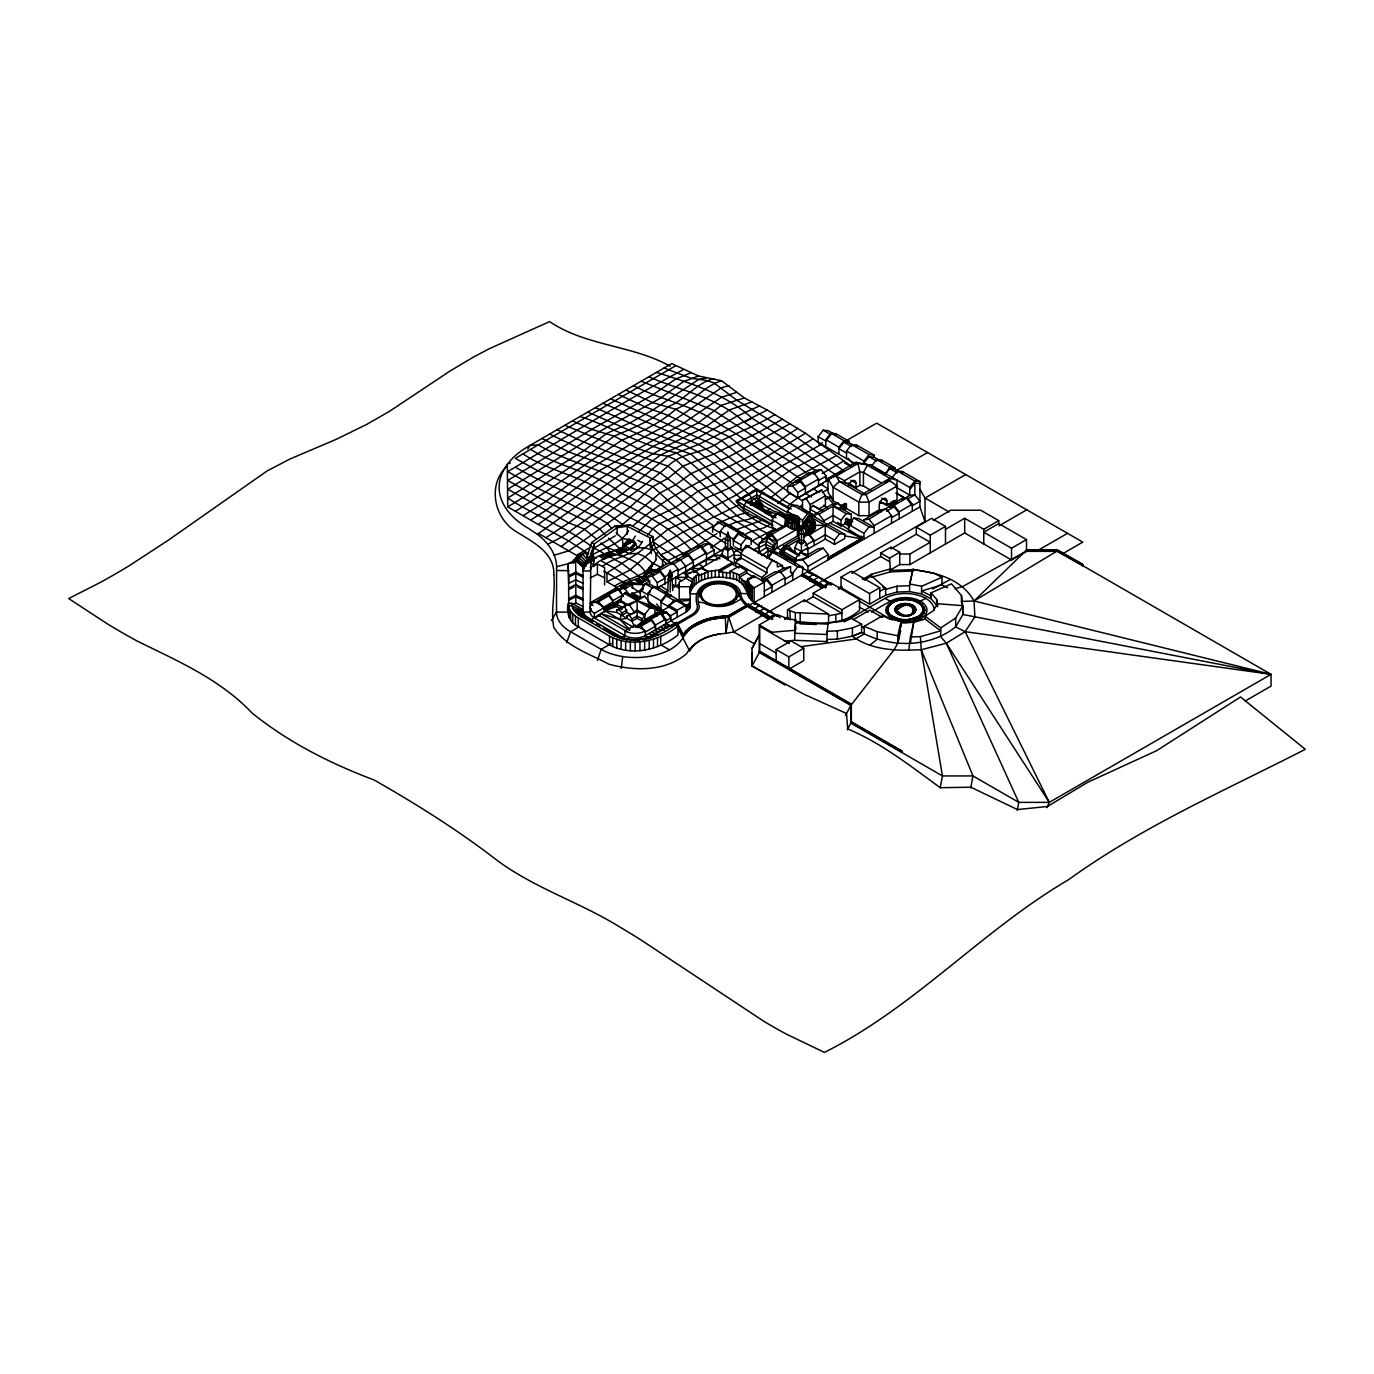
<?xml version="1.0" encoding="UTF-8"?>
<svg xmlns="http://www.w3.org/2000/svg" width="1374" height="1374" viewBox="0 0 1374 1374"><rect width="100%" height="100%" fill="white"/><g stroke="black" fill="none" stroke-linecap="round" stroke-linejoin="round"><path stroke-width="1.5" d="M727.859 536.169L727.859 532.219L730.333 539.57L730.333 548.381L727.859 549.806L725.403 548.381L725.403 539.57L727.859 532.219L727.859 549.806M801.437 529.711L801.437 525.761L803.893 533.112L803.893 541.923L801.437 543.348L798.964 541.923L798.964 533.112L801.437 525.761L801.437 543.348M553.825 574.813C554.838 551.249 529.986 540.772 513.601 529.952C493.214 515.542 487.856 483.201 507.538 465.752M551.352 620.601L556.487 612.1L556.607 566.638A95.321 55.029 0 0 0 537.457 534.383L528.715 528.578A100.972 58.292 0 0 1 529.866 445.485L671.731 363.578L698.559 376.012L721.453 380.684L744.365 397.945L767.259 410.07L805.422 433.239L851.227 466.147M844.718 534.28L839.617 533.696L808.719 515.868L803.635 522.326L802.519 525.761L806.246 529.488L806.246 535.259L804.906 523.065L808.719 515.868L813.82 516.452L844.718 534.28L844.718 538.539L834.533 544.43L825.259 539.072L806.847 549.703M708.022 619.21A51.439 29.696 0 0 0 685.231 631.834L683.084 634.479L677.88 624.157L692.393 615.775A23.392 13.5 0 0 0 699.246 606.243C693.372 587.935 709.139 580.24 724.218 582.748C739.659 582.095 736.808 599.356 746.597 605.47M678.069 570.708L693.338 561.897L688.254 555.422L683.153 556.023L670.443 563.357C662.079 556.487 652.392 548.415 652.753 536.547L629.859 524.799L627.317 526.259L617.132 527.736L594.238 543.984L589.343 558.651L584.654 562.687L583.023 567.462L577.235 561.846L580.687 555.955L585.084 552.657L589.343 558.651L589.343 561.966M690.246 588.484L692.444 582.129L685.798 578.282L679.203 582.095L679.203 602.087M690.504 586.32L690.246 593.774L701.049 594.135C703.471 614.195 750.908 602.791 731.758 586.715C722.312 581.734 704.278 581.82 701.049 594.135M591.301 608.922A14.393 8.313 0 0 0 594.427 617.991L624.964 635.612A14.393 8.313 0 0 0 645.316 635.612L686.038 612.117L689.147 609.421L690.246 606.243M784.279 641.194L794.55 640.301L795.718 619.949L787.542 618.695L777.203 614.539L759.238 624.912L759.238 652.53L752.042 666.012L785.018 685.042M795.718 619.949L794.55 633.259L826.908 634.479L828.093 622.937L844.409 621.048L851.451 618.334L861.618 624.208L861.618 632.435L852.412 636.179L837.367 639.133L827.148 639.46L826.908 641.538L794.55 640.301M621.306 668.365L622.697 656.549A49.859 28.785 0 0 0 682.895 637.845C692.153 622.388 711.938 617.974 728.701 617.269L919.927 506.869L919.927 481.604L902.512 471.54L897.411 470.956L892.327 477.431M699.246 593.894C703.574 609.833 735.382 609.764 738.765 593.328L747.817 593.774L747.817 579.072L753.536 575.792L764.322 582.009L764.322 596.711M785.396 523.219L785.396 525.366L790.479 528.303L794.206 529.591L797.435 528.99L777.083 540.738L777.083 547.797L773.356 551.524L773.356 545.65L777.083 541.923L771.982 535.448L766.898 536.049L759.324 543.469L758.345 553.67M910.412 642.877L913.762 622.302L925.097 619.073L940.726 630.838L920.408 636.626L910.412 637.004L908.764 650.091C889.562 650.658 867.973 647.961 852.412 636.179L852.412 627.952L861.618 624.208M670.787 626.201L676.077 623.143L682.895 636.66C692.153 621.22 711.938 616.789 728.701 616.102L725.987 633.345C710.856 634.187 694.454 639.889 686.553 653.732C665.463 671.783 634.17 671.182 608.682 664.123C589.755 653.835 565.47 646.467 553.774 627.317C550.51 610.193 555.525 592.452 553.825 575.053M721.384 583.761L721.625 582.439M767.224 557.741L768.495 550.527C763.274 545.925 766.228 538.007 771.982 535.448M940.194 787.852L942.444 775.932L921.233 649.765L920.408 636.626M970.731 787.852L972.964 775.932L921.233 649.765L908.764 650.091M1017.275 810.317L1018.769 802.364L946.308 643.238L940.726 636.712L940.726 627.901L925.097 616.136L933.427 610.657L937.497 603.736L962.951 605.676L962.951 614.487L955.669 626.888C929.494 647.893 890.558 647.961 861.653 632.452L852.412 636.179M590.923 555.01L590.219 561.073L593.808 561.073L593.087 555.01M761.849 555.628L768.495 550.527L774.781 551.953L772.858 547.797L773.356 545.65L766.348 541.03L759.324 543.469M799.548 529.076L798.569 516.933L792.351 514.855L786.117 516.933L785.155 525.023L766.898 534.864L768.495 538.024L774.781 543.64L774.781 549.514M799.788 555.182L786.065 546.869L783.524 547.161L782.064 550.665L780.312 551.129L781.016 555.749L780.312 551.129L782.167 549.257M794.206 514.992L785.155 518.994C786.838 524.696 797.847 524.696 799.548 518.994L790.479 514.992M787.422 548.587L786.065 548.432L783.524 551.661L783.524 553.722L796.336 561.124L795.065 562.584L782.596 553.018L782.064 550.665L777.083 547.797L797.435 536.049L799.548 533.112M885.577 610.125C890.232 594.461 920.528 594.461 925.166 610.125C920.528 625.771 890.232 625.771 885.577 610.125L887.381 609.747C891.073 595.646 915.702 595.698 922.761 607.068L924.496 607.153M922.521 615.827C916.973 615.123 908.609 623.229 900.726 619.777C894.526 619.142 885.114 614.281 887.999 606.758M895.178 610.125C897.566 602.052 913.178 602.052 915.565 610.125C913.178 618.18 897.566 618.18 895.178 610.125L896.81 610.485C918.055 629.756 918.055 591.215 896.81 610.485M845.439 715.528L850.832 705.412L893.753 650.245L897.789 643.358L897.789 635.715L901.155 621.014L889.184 618.678L882.555 615.741L864.246 626.321L864.246 633.964L855.349 639.099L801.025 646.69M962.951 608.613L961.474 595.56L951.443 583.83L931.074 592.847L936.673 599.408L936.673 605.281L931.074 598.738L921.576 593.912L909.605 591.576L909.605 583.933L912.954 569.231L934.406 573.439L941.946 577.252L941.946 584.895L947.648 587.78M912.954 569.231L909.605 585.702L896.999 586.183L885.663 589.394L882.52 586.698M900.726 630.494L897.789 643.358L901.155 622.783L913.762 622.302L910.412 637.004M924.496 613.079L922.761 612.443L923.362 609.455L925.166 610.125M590.58 556.453L592.005 551.197L593.448 556.453L590.58 556.453L592.005 551.197L593.448 556.453M568.63 582.696L568.115 563.632L575.569 560.266L583.023 563.924L583.023 612.1L590.219 612.1L590.923 556.47M590.562 559.733L594.238 548.003L594.238 543.984L591.696 542.507L586.801 557.174L589.343 558.651M907.596 605.711L908.008 604.44M597.467 660.447L601.159 649.352L611.361 643.461M805.576 535.207L808.96 534.812C817.702 531.429 817.444 519.097 808.719 515.868M900.262 621.151C899.987 616.634 886.453 617.682 887.381 609.455M690.504 591.593C696.566 576.908 716.472 575.586 730.058 578.42C745.979 578.643 745.12 595.165 754.154 602.585L777.89 616.291M677.519 601.331L686.038 606.243L689.147 603.547L690.246 600.352L677.519 601.331L677.519 600.146L668.657 605.264L668.657 607.033L677.176 611.945L670.77 615.638L650.005 603.701M667.644 592.589L668.674 574.727L670.186 575.603L671.714 574.727L672.745 590.665M566.638 642.706L570.588 631.748L579.107 626.836M723.737 584.036L724.218 582.748M630.408 541.699L625.479 544.98L624.208 544.241M630.408 542.369L630.151 540.222L635.235 543.177L635.235 545.22M698.679 582.026L698.679 573.8L693.595 570.845L693.595 572.615L721.333 556.023L723.875 548.381L726.537 546.835M794.893 552.348L794.893 547.797L797.435 541.923L800.097 540.377M752.042 648.373L759.238 634.908L752.042 648.373L752.042 666.012L804.168 694.317L846.521 713.501L847.689 728.924C881.679 743.179 910.687 766.194 940.228 787.697L970.851 787.233L1017.43 809.561L1047.452 806.486L1087.864 782.218L1156.564 750.719L1240.533 696.962L1305.3 749.311C1225.196 790.359 1142.017 826.616 1068.663 879.635C982.273 930.284 914.277 1007.537 824.4 1052.398L786.237 1034.038A531.841 307.055 60 0 1 763.326 1020.968L641.194 940.108A886.574 511.867 60 0 0 618.3 926.093C578.712 901.842 533.541 887.707 496.169 859.643C457.576 829.913 416.305 804.03 374.037 779.951C330.447 763.532 288.265 742.321 251.906 712.883C220.166 679.288 178.002 661.169 137.4 641.177A683.221 394.458 60 0 1 106.863 623.538L68.7 598.549L99.237 582.988A705.24 407.168 -60 0 0 129.774 565.367L167.937 540.463L267.174 470.887L290.069 458.968L335.874 439.491L366.394 424.566L389.306 411.444L450.363 370.825L473.274 357.206L488.526 349.082L549.6 321.602C585.908 346.179 632.298 345.046 670.203 366.24M1046.902 807.672L1049.307 802.364L1271.053 674.342L1271.053 686.09L1245.205 701.015M670.186 570.296L668.159 574.727L670.186 575.895L672.229 574.727L670.186 570.296L670.186 592.142M648.683 577.372L644.011 574.676L649.095 568.218L650.383 568.218L656.583 559.029M634.376 626.51L632.04 621.237L616.771 612.426L616.771 610.073L619.313 609.781L621.855 613.01L619.88 619.451L629.893 629.739M847.243 729.783L850.832 723.05L850.832 704.244L759.238 651.362M725.919 584.465L726.606 583.211M751.647 505.34L756.731 502.403M755.872 611.945L756.748 609.077L756.748 609.97M761.849 612.752L760.956 614.882M761.213 613.646L761.969 612.1L761.557 612.924M764.322 614.333L763.566 616.394L765.095 615.518M766.039 616.514L767.053 615.037L766.177 617.905M780.226 617.647L754.154 602.585L759.547 605.333L753.519 609.558L748.298 606.69L768.65 619.331L769.096 617.458L774.816 614.161M809.939 579.622L810.574 578.007L810.162 578.832M812.91 579.828L812.292 582.387L813.82 581.494M815.177 581.82L814.782 583.813M814.902 582.576L815.795 581.013L815.349 582.009M820.433 584.946L819.986 585.788M830.961 584.019L807.964 571.515L813.374 574.263L807.328 578.488L802.124 575.62L822.476 588.261L822.923 586.389L828.642 583.074M527.788 449.04L529.866 445.485L538.264 444.832L675.664 365.776M584.654 567.685L583.744 569.231L583.744 564.233L577.939 559.802L572.116 562.43L577.922 555.628L585.084 552.657M940.726 627.901L955.669 618.06L962.951 605.676M720.251 633.895A42.439 24.492 0 0 0 691.277 648.356L689.645 651.07L682.895 637.845L682.964 635.303C692.719 620.687 711.852 616.428 728.375 615.707L748.555 604.045L749.053 607.136M735.674 566.071L735.674 562.533L740.861 557.775L740.861 553.67L746.048 545.392L782.527 565.624L782.527 568.87L776.413 572.391M764.322 591.129L771.965 586.715L766.864 580.257L761.78 580.841L761.78 577.612L766.967 572.855L766.967 568.733L772.154 560.455L777.341 562.756L777.341 566.861L782.527 565.624M658.558 569.815L663.453 564.405M921.233 649.765L946.308 643.238L965.132 631.679L974.887 616.823L974.046 600.97C962.195 579.588 936.896 572.254 914.157 569.97M822.871 510.784L812.704 505.495L810.162 509.307L816.259 512.828M909.657 606.209L910.481 605.024M895.487 620.018L896.38 618.455M780.312 552.588L781.016 550.132L782.596 549.909M803.876 535.413C809.887 532.975 809.664 524.439 803.635 522.326M920.958 614.951L922.761 612.443M635.32 536.066L631.988 541.511M653.766 574.435L650.383 572.477L650.383 568.939L649.095 568.218L652.753 563.203L660.396 566.998L655.467 571.155L650.383 568.218M910.498 599.081L910.035 599.717C902.289 598.806 892.499 599.837 887.999 607.068L886.264 607.153M537.457 534.383L614.59 478.53L645.127 458.332L668.022 445.296L706.202 426.438L729.096 410.087L751.99 401.861M728.031 585.066L728.924 583.881M630.408 542.438L633.964 540.738L624.431 546.32L623.161 545.598L628.244 539.123L629.515 539.123L634.599 542.06L637.502 547.745L645.127 547.917L652.753 550.218M616.119 532.803L622.233 538.402L629.515 539.862C620.928 554.203 600.696 550.613 589.343 562.172A21.589 12.469 0 0 0 583.023 570.983L590.219 570.983A14.393 8.313 0 0 1 591.301 567.806M631.422 548.089L629.515 549.274L630.786 549.995L635.87 543.537L634.599 542.799C626.012 557.14 605.779 553.55 594.427 565.109A14.393 8.313 0 0 0 593.19 565.916M621.855 609.489L616.771 606.552L616.771 604.199L624.397 593.328L629.498 593.912L637.124 598.325L644.767 596.264L649.85 602.739L649.85 605.676L647.309 605.384L649.85 602.739M590.219 602.791L623.264 583.881L645.282 575.414L650.383 568.939M640.284 597.398L640.284 590.356L645.368 583.881L650.452 584.482L655.037 587.11M647.91 601.812L647.91 593.293L653.011 586.818L658.094 587.419L686.038 605.058L686.038 612.117M650.452 591.524L647.91 594.753L640.284 590.356M644.767 619.777L644.767 614.487L649.85 608.029L654.951 608.613L654.951 613.903M712.608 532.219L712.608 528.509L717.709 522.034L722.793 522.618L727.378 525.263M637.983 625.462L642.225 621.254L642.225 618.901L644.767 615.672L637.124 611.258L626.956 615.964L626.956 618.3L619.88 619.451L600.782 613.577L591.043 619.949M661.031 609.386L661.031 600.867L666.115 594.392L671.199 594.976M671.199 596.453L666.115 595.869L661.031 602.327L668.657 606.741L673.758 600.266L678.842 600.867M720.251 536.633L720.251 531.446L725.335 524.971L730.436 525.555L751.183 539.003L751.183 544.585M733.355 546.062L733.355 539.003L738.456 532.545L743.54 533.129M743.54 534.606L738.456 534.022L733.355 540.48L740.998 544.894L740.998 550.476L734.884 546.938M855.246 463.656L818.148 442.239L818.148 436.657L823.232 430.182L828.333 430.783L835.959 435.18L835.959 433.72L830.875 433.119L825.791 439.594L825.791 446.636M740.998 544.894L746.082 538.419L751.183 539.003M777.083 530.175L771.982 527.221L771.982 520.179L777.083 513.721L782.167 514.305L787.25 517.242M787.25 516.658L787.25 511.368L792.351 504.893L797.435 505.495L812.704 514.305L812.704 516.315M838.896 454.21L838.896 447.168L843.98 440.693L849.08 441.277L849.08 442.754L855.178 446.275M849.08 442.754L843.98 442.17L838.896 448.628L846.539 453.042M846.539 458.624L846.539 450.981L851.622 444.523L856.706 445.107L874.122 455.155L874.122 457.216L880.236 460.737M766.898 558.376L771.982 551.901L777.083 552.503L802.88 567.393L802.124 576.496M768.169 557.93L771.982 553.087L768.495 550.527L775.365 553.035M804.803 528.956L802.519 527.221L802.519 520.179L807.603 513.721L812.704 514.305M867.011 464.859L863.954 463.09L863.954 461.046L869.038 454.571L874.122 455.155M863.954 463.09L869.038 456.632L874.122 457.216M795.065 564.061L795.065 558.909L800.166 552.451L807.964 554.615L818.148 548.741L823.232 548.157L828.333 554.615L828.333 559.75M871.58 466.026L876.664 459.569L881.764 460.153L894.869 467.727L894.869 469.204L899.455 471.849M792.712 580.326L792.712 573.267L797.796 566.809L802.88 567.393M846.779 524.129L845.508 523.391L841.043 525.967L841.043 520.093L846.144 513.636L851.227 514.219L851.227 520.093L846.779 522.67L848.05 523.391L848.05 521.193L846.779 521.931L846.779 524.129L848.05 523.391M884.701 474.786L889.785 467.143L894.869 467.727M884.701 475.078L889.785 468.603L894.869 469.204M834.533 544.43L834.533 540.154L839.617 533.696M863.439 537.423L827.818 557.999L863.439 537.423L863.439 538.9L848.685 530.381L848.685 524.507L853.769 518.032L858.853 518.616L874.122 527.444L869.038 526.843L853.769 518.032M844.941 535.894L863.954 539.192L863.954 533.318L869.038 526.843M912.302 511.283L912.302 504.224L907.201 497.766L902.117 498.35L902.117 499.827L909.743 495.413L909.743 487.478L914.844 481.02L919.927 481.604M909.743 489.539L914.844 483.081L919.927 483.665M602.379 566.569C614.813 555.92 634.084 556.745 642.585 541.373M593.224 554.461C605.419 547.092 620.911 543.932 628.588 530.656M647.669 535.07L652.753 528.87L660.396 523.271L683.29 512.914L706.202 498.109L729.096 488.199L813.064 438.838M692.444 587.402L692.444 579.175L698.679 573.8M750.376 505.34L758.001 500.926L763.085 507.401L761.814 508.122L751.647 502.249M632.401 526.362C680.577 482.927 744.468 464.309 797.796 428.241M638.773 531.686L652.753 518.204L675.664 507.315L698.559 490.913L721.453 481.415L751.99 465.339L805.422 433.239M786.065 546.869L782.064 548.604L782.596 553.018L781.016 554.272L782.167 555.148L783.524 553.722M729.989 585.822L731.088 584.706M804.906 523.065L810.763 517.174L806.383 524.164L808.547 530.896L806.744 531.635L806.744 533.112M619.176 527.152L660.396 492.751L675.664 484.85L690.933 473.669L729.096 456.615L790.153 423.707M812.481 518.616L806.383 524.164L813.872 520.179L807.998 526.431L806.246 530.948M911.426 606.982L912.714 605.213M770.316 497.938L797.796 476.297L835.959 455.876M802.382 500.72L790.153 493.111L777.942 503.554M651.242 551.524L629.859 570.107L606.964 581.786L606.964 572.975L637.502 553.396L651.242 542.816M832.902 476.898L797.796 498.075L787.113 506.697M509.428 463.622L510.286 462.901M731.758 586.715L733.029 585.685M869.811 645.213L877.162 639.322L877.162 631.679L864.246 626.321M804.803 527.479L806.383 526.225L803.635 524.387M799.324 507.264L802.382 504.876M724.51 538.161L710.77 547.9M773.665 517.466L771.982 516.95L779.797 511.918M716.885 533.576L690.933 549.617L668.022 560.506L660.396 554.856C690.744 542.816 715.871 519.011 748.177 512.485M759.633 492.321L790.153 470.355L828.333 450.552M843.876 508.5L845.147 509.239L845.147 507.023L843.876 506.302L843.876 508.5L845.147 507.762L833.056 500.789L827.972 491.978L827.972 478.461L836.199 476.057L839.342 481.501L845.628 482.789L863.954 493.352L889.837 478.324L897.033 480.127L897.033 499.535L886.848 505.409L880.064 501.493M538.264 533.318L561.159 546.509C597.003 519.733 633.895 494.846 668.022 466.147C682.449 451.376 705.515 453.678 721.453 440.625C739.212 431.745 757.898 424.944 774.902 414.536M591.696 542.507L614.59 526.259L629.859 524.799M657.339 588.02L668.022 581.786M709.327 603.959L710.221 603.341M770.316 523.923C762.828 530.295 752.368 529.574 744.365 534.898L730.625 526.07M672.607 579.089L726.039 547.625M814.868 521.845L807.998 526.431L815.486 523.563L808.547 528.853L808.547 530.896M782.064 550.218L785.533 547.917L787.062 548.312M739.779 548.69L733.682 552.537M761.007 554.461L759.324 552.108L766.348 547.505L773.356 549.943M932.688 588.999L950.258 579.433M507.298 464.412L507.727 506.869L538.264 524.456L599.322 479.44L622.233 464.446L652.753 446.653L698.559 422.677L721.453 405.278L744.365 397.945M733.304 587.746L734.729 586.818M756.731 489.488L751.63 491.978M772.961 525.521L746.906 513L736.361 501.905L736.361 500.789L756.731 489.041L756.731 497.663L747.731 502.626M739.779 504.413L683.29 531.927L654.282 549.325M772.806 619.227L748.555 605.23L728.375 616.874L708.486 619.777L692.067 627.145L692.067 625.977M530.622 520.076L545.89 510.458L599.322 470.732L683.29 423.347L721.453 397.309L736.722 392.346M683.29 553.791L652.753 528.87L629.859 517.534L584.053 490.947L538.264 471.007L515.353 458.384L538.264 444.832C567.256 462.454 601.743 467.813 629.859 487.135C665.05 500.273 688.975 532.477 721.453 550.768M758.001 500.926L756.731 501.665L761.814 508.122L766.95 510.716L770.127 508.827M912.783 608.012L914.208 607.171M822.219 492.596L828.333 488.972L820.69 484.18M915.273 600.215L910.035 599.425M612.048 528.629L606.964 523.116L599.322 518.53L538.264 488.474L507.727 471.608C565.865 437.001 623.71 401.62 683.29 369.675M545.89 537.715L568.802 522.824L660.396 455.052L698.559 437.413L736.722 416.356L759.633 405.862M820.69 444.781L782.527 465.546L736.722 494.709L690.933 518.788L668.022 529.265L652.753 541.528L678.722 559.493M522.996 515.679L545.89 501.441L591.696 467.641L629.704 444.764L668.022 424.446L721.453 387.743L729.096 385.613M753.519 550.029L759.633 546.457L744.365 534.898M743.145 497.955L746.546 494.915L749.088 494.623L751.63 497.852L751.63 500.359M515.353 511.283C551.764 488.972 585.942 463.261 621.89 440.281C640.782 431.797 660.173 423.518 675.664 409.263C692.599 402.273 704.209 386.146 721.453 380.684M843.602 461.063L822.219 473.549M825.276 499.81L831.373 496.272M507.727 506.869C544.224 484.902 579.948 461.424 614.161 436.142C632.985 428.087 652.307 420.41 668.022 406.756C685.076 400.092 696.086 382.814 713.827 378.674M594.238 548.003L615.38 535.808M629.515 540.6L630.408 540.085L630.271 542.73M818.99 444.678L822.391 442.72M653.904 544.705L651.345 546.165L651.345 553.619M738.559 500.531L756.731 490.209L788.745 508.706M847.071 440.23L876.664 423.14L1082.764 542.129L1062.772 553.67M772.738 521.777L736.361 500.789L741.462 499.02L746.546 500.789L756.731 494.915L788.006 512.966M658.472 552.348L655.93 553.808L655.93 559.699M787.611 492.184L787.611 486.602L808.359 473.154L813.46 472.57L818.543 479.028L818.543 486.087M809.887 473.738L816.001 470.217L821.085 469.633L826.169 476.091L826.169 481.673M795.254 480.728L800.338 480.127L813.46 472.57M665.085 558.806L662.543 560.283L662.543 566.655M649.095 568.218L652.495 566.26M787.611 486.602L792.712 486.018L800.338 481.604L805.422 488.062L797.796 492.476L797.796 498.058L789.311 493.163M813.46 474.03L821.085 469.633M604.612 612.1L604.612 607.411L594.427 601.537L594.427 602.705L614.779 589.772L619.039 588.707L623.298 596.453M650.383 569.678L656.102 572.254M604.612 595.646L608.854 594.581L619.039 588.707M762.038 506.044L760.767 506.783L753.296 502.764L755.837 504.241L755.837 501.888M616.479 590.562L630.048 582.868L640.816 583.263L643.358 584.723L649.696 581.065L649.696 584.671M598.686 601.64L608.854 595.766L613.113 601.743L602.928 607.617L598.686 601.64L595.852 602.344M654.831 569.832L651.018 572.099L651.018 569.317M628.382 593.516L624.122 587.54L619.039 590.476L621.168 593.465M645.282 575.414L655.467 569.54M640.816 583.263L647.154 579.605L647.154 576.805L654.78 572.408L654.78 570.931L667.884 563.357L672.985 562.773L678.069 569.231L678.069 575.998M683.153 556.023L683.153 554.546L696.274 546.972L701.358 546.388L706.459 552.846L706.459 559.905M624.105 589.24L632.59 584.345L643.358 584.723L643.358 588.33M697.803 547.573L703.9 544.035L709.001 543.451L714.085 549.909L714.085 555.491L685.712 571.876M654.78 570.931L659.864 570.347L672.985 562.773M683.153 554.546L688.254 553.962L701.358 546.388M805.422 493.644L805.422 486.602L818.543 479.028M647.154 576.805L652.238 576.221L659.864 571.807L664.964 578.282L657.322 582.679L657.322 586.681M672.985 564.25L688.254 555.422M709.001 543.451L701.358 547.865L706.459 554.323L714.085 549.909M818.543 480.505L826.169 476.091M613.113 605.264L613.113 600.558L623.298 594.684M765.249 513.361L768.65 511.403L778.749 514.529M600.301 615.449L594.427 617.991L594.427 613.285L604.612 607.411M909.743 487.478L871.219 465.236L855.95 462.299L827.972 478.461L833.056 487.272L858.853 502.163L869.038 502.163L897.033 486.018L889.837 480.763L884.736 482.034M766.932 513.979L770.333 512.021M633.448 627.283L604.096 610.348L604.096 608.871L621.563 598.789M621.065 599.665L604.096 608.871M797.796 498.058L823.129 483.442M605.848 609.335L616.325 603.289M621.065 601.142L600.782 613.577L629.532 630.168M664.964 584.276L664.964 576.805L678.069 569.231M693.338 567.479L693.338 560.42L706.459 552.846M613.749 606.827L617.407 604.715M730.333 539.57L727.859 540.995L725.403 539.57M670.186 575.311L668.674 576.187L670.186 577.08L671.714 576.187M808.633 513.12L802.519 509.599L802.519 500.205L821.6 490.054L825.413 495.791L825.413 505.185L818.629 509.119M802.519 500.205L821.6 490.054M616.771 610.073L625.256 605.968M621.855 615.363L626.956 612.426L624.414 605.676L637.124 600.678L647.309 604.199L657.493 610.09L657.493 612.426L642.225 621.254L637.124 618.3L632.04 621.237L632.04 618.901L629.498 615.655M619.313 609.781L624.414 606.844M672.745 579.124L670.186 580.601L667.644 579.124M871.219 465.236L857.891 463.519L836.199 476.057L844.426 480.694L859.849 471.797L863.439 472.501L881.764 483.081M624.414 605.676L629.498 605.092L644.767 596.264M784.709 517.242L789.792 514.305L791.063 516.504M723.875 548.381L727.859 550.682L731.861 548.381L734.403 554.254L734.403 563.065L719.031 571.859L730.058 573.13M685.798 578.282L685.798 575.345L693.595 570.845M621.855 613.01L626.956 610.073M814.73 516.658L810.162 514.013L810.162 504.602L825.413 495.791M672.607 587.969L678.722 584.431M751.99 540.927L774.902 528.904C733.218 516.16 711.904 473.257 675.664 452.613C641.864 446.138 612.564 427.091 580.137 416.459M626.956 615.964L634.582 612.718L629.498 605.092M634.582 611.55L637.124 610.073L644.767 614.487M734.403 554.254L727.859 558.033L721.333 554.254M740.998 550.476L749.483 545.564M766.898 534.864L771.982 534.28L787.25 525.469L787.25 521.948L792.351 515.473L795.941 515.405M849.166 483.648L855.95 487.564L859.849 485.314L863.439 486.018L870.773 490.243M632.04 618.901L637.124 615.964L642.225 618.901M813.82 516.452L813.82 514.838L833.056 503.726L838.14 503.142L843.241 509.599L851.227 514.219M701.375 567.531L708.022 571.361L719.031 570.107L732.376 562.395L732.376 564.164L738.972 567.977M733.682 557.981L736.722 559.75L741.307 557.105M813.82 514.838L818.904 514.237L838.14 503.142M896.106 470.681L927.553 452.51M799.136 529.196L802.519 527.221L799.136 525.263M840.562 506.01L845.147 503.365L846.418 504.086L846.418 508.5L858.853 515.679L869.038 515.679L879.223 509.806L879.223 505.409A5.393 3.109 -60 0 1 883.035 498.796A5.393 3.109 -60 0 1 886.848 500.995L886.848 505.409M619.88 638.549L624.964 635.612L624.964 630.906L635.149 625.033L645.316 630.906L645.316 635.612L648.717 637.57M730.058 578.42L730.058 571.361L738.972 566.208L746.769 570.708L746.769 573.061L754.566 577.561L754.566 576.376L745.635 581.528L745.635 587.402M840.304 507.624L846.418 504.086M668.657 607.033L662.268 610.726L662.268 613.079L666.51 612.014L670.77 617.991L665.686 620.928L661.426 614.951L666.51 612.014M635.149 626.802L662.577 610.966L662.577 612.426L650.005 605.178M641.074 626.115L645.316 632.092L655.501 626.218L651.242 620.241L641.074 626.115L636.815 627.179L657.167 614.247L661.426 613.182L665.686 619.159L665.686 623.865L669.808 626.252M635.647 627.094L663.59 610.966L648.751 602.396M646.999 620.121L651.242 619.056L661.426 613.182M637.399 627.557L646.124 622.508M823.988 522.326L823.988 520.712L833.056 515.473L841.043 520.093M803.893 533.112L801.437 534.538L798.964 533.112M845.147 509.239L846.418 508.5M783.524 549.222L783.524 546.285L798.328 537.732M783.524 546.285L788.607 545.684L799.72 539.278M803.412 537.148L808.96 533.936L814.061 540.394L814.061 545.547M668.657 605.264L677.176 610.176L686.038 605.058M730.058 571.361L739.384 574.967L746.769 570.708M806.383 535.585L806.383 533.524L808.96 534.812L825.259 525.418L825.259 539.072M825.808 525.538L833.056 521.347L841.043 525.967M655.501 629.739L655.501 625.033L665.686 619.159M746.769 573.061L739.384 577.32L745.635 582.713M797.435 541.923L801.437 544.224L805.422 541.923L807.964 547.797L807.964 556.968L797.796 560.489L795.065 558.909M845.508 523.391L845.508 518.994L846.779 518.256L852.876 521.777M651.62 632.28L653.079 632.452L652.066 631.868M663.762 625.256L664.793 625.702L663.195 625.445M649.902 634.153L649.146 633.551M658.678 629.086L657.923 628.485M661.598 627.386L660.276 627.128M651.499 634.84L650.606 634.324M659.383 629.258L660.276 629.773M794.893 551.472L793.691 552.211L788.607 545.684M805.044 545.615L814.061 540.394M654.419 633.156L653.526 632.641M655.879 632.607L656.652 633.191M658.816 630.906L659.829 631.508M667.592 625.994L668.348 626.441M667.781 626.166C654.574 636.402 635.475 644.87 619.382 635.922L586.904 617.012L583.984 614.092L582.301 609.197L571.756 603.289L568.183 603.289C566.054 612.649 569.437 622.594 578.299 626.888L609.541 644.921C631.645 656.789 659.022 649.902 677.966 634.994L677.966 626.166L675.424 624.706L667.781 626.166L667.781 627.935M663.195 629.996L664.655 630.185M665.892 628.433L676.437 622.353L682.964 635.303M672.882 625.582L691.122 615.054A21.589 12.469 0 0 0 697.442 606.243C690.83 585.547 711.406 578.402 727.293 582.25C732.634 583.606 738.8 586.389 740.449 592.142C741.29 607.84 762.278 610.485 771.741 618.798M807.964 547.797L801.437 551.575L794.893 547.797M573.37 604.199L571.756 603.289L572.597 608.253L578.317 614.934L611.997 634.599C632.864 645.9 658.438 638.275 676.077 624.311L676.077 623.143M568.183 606.054L570.674 611.413L575.466 616.205L609.541 636.11C631.645 647.978 659.022 641.074 677.966 626.166M863.954 521.553L863.954 519.801L881.369 509.737L886.453 509.153L891.554 515.611L891.554 523.254M863.954 519.801L869.038 519.217L902.117 498.35M779.985 571.206L774.902 571.807L761.78 579.381L766.864 578.78L779.985 571.206L785.069 577.681L785.069 584.723M888.995 505.924L894.096 505.34L907.201 497.766M763.824 582.009L766.864 580.257M779.985 572.683L790.582 566.569L790.582 572.048L792.712 574.744L785.069 579.141M886.453 511.214L894.096 506.8L899.18 513.275L891.554 517.672M754.154 604.199L754.154 587.9L764.322 582.009M797.796 560.489L802.88 559.905L823.232 548.157M874.122 533.318L874.122 525.675L891.554 515.611M771.965 592.297L771.965 585.255L785.069 577.681M899.18 518.857L899.18 511.798L912.302 504.224M965.733 474.545L925.011 498.058L925.011 521.57L817.839 583.452L817.393 585.324L818.921 584.431M831.699 584.637L813.064 573.851L807.964 571.515L813.7 574.813L807.964 572.237L807.964 566.363L828.333 554.615M727.894 616.273L749.053 604.354M827.818 559.458L863.439 538.9M807.964 572.237L808.736 572.683M771.604 618.729L772.154 617.974L749.053 605.522L768.77 618.008M759.238 604.938L754.154 602.585L777.753 616.205L777.392 614.934L777.117 615.844M822.597 586.938L802.88 574.452L825.98 586.904L825.431 587.643M813.064 573.851L807.964 571.515M761.711 606.363L762.158 606.844M815.538 575.294L815.984 575.775M810.712 578.815L809.681 580.876M764.648 608.27L758.912 611.585L758.465 613.457M812.738 580.498L818.148 577.389M767.087 609.283L767.087 609.867M820.913 578.798L821.137 578.523M763.497 614.813L733.785 631.971L725.987 633.345L725.352 617.441M764.013 614.522L817.341 583.727M912.13 569.626L889.528 570.468L899.695 564.594L899.695 552.262L890.867 547.161L890.867 548.913L916.303 534.228L916.303 527.169L931.572 518.359L945.501 526.397L945.501 544.035M772.308 612.598L772.394 612.546M826.135 581.511L826.221 581.46M933.324 520.299L950.756 510.218L980.692 510.218L998.743 520.643L998.743 523.58L1026.498 539.604L1026.498 551.352L1011.522 560.008L964.685 532.957L909.88 564.594L899.695 564.594M851.743 573.267L880.682 556.556L880.682 553.035L890.867 547.161M828.556 615.81L841.936 613.251L813.219 596.677L813.219 593.156L830.875 582.971L859.592 599.545L859.592 610.125C841.627 626.75 817.478 623.298 795.288 621.426L795.288 612.615L787.508 609.764L787.508 618.575M841.043 587.66L841.043 577.097L851.227 571.206L879.755 587.694L879.755 598.257L869.587 604.148L841.558 587.969L841.043 586.492L838.501 589.137L842.142 587.042M777.392 614.934L777.272 615.449M831.218 583.864L830.806 584.843L831.218 583.864L798.758 566.191M787.508 609.764L804.322 600.06L828.556 614.058L828.556 622.869M806.109 600.799L813.219 596.677M880.682 553.035L889.528 558.136L899.695 552.262M784.674 619.039L787.508 617.407L788.023 618.867M916.303 527.169L930.232 535.225L945.501 526.397M785.189 619.331L788.023 617.699M841.558 586.784L838.501 587.969M945.501 529.333L964.685 518.273L983.767 529.282L998.743 520.643M889.528 558.136L890.352 568.922L871.545 574.263L862.511 579.485L862.511 577.733M864.315 580.206L871.545 576.032L885.663 588.227L885.663 595.286L879.755 598.257M899.695 554.014L909.88 554.014L930.232 542.266L916.303 534.228M841.043 577.097L869.587 593.568L879.755 587.694M813.219 593.156L841.936 609.73L859.592 599.545M776.138 660.705L776.138 649.524L791.046 640.919L803.756 648.27L803.756 660.602L788.865 669.224L788.865 656.875L803.756 648.27M998.743 523.58L983.767 532.219L1011.522 548.243L1026.498 539.604M999.035 525.83L1026.79 509.806M844.323 621.872L885.028 598.377A28.785 16.625 0 0 1 916.389 594.753A28.785 16.625 0 0 1 934.165 610.125M853.271 619.622L869.759 610.125L882.555 617.51L882.555 615.741M871.442 612.083L890.112 601.297A21.589 12.469 0 0 1 925.818 606.106A21.589 12.469 0 0 1 902.563 622.474M858.733 600.816L890.112 618.935L892.911 616.651A17.639 10.185 0 0 0 922.401 612.083A17.639 10.185 0 0 0 900.812 599.631A17.639 10.185 0 0 0 892.911 616.651L892.911 616.943A17.639 10.185 0 0 0 922.401 612.392A17.639 10.185 0 0 0 900.812 599.923A17.639 10.185 0 0 0 892.911 616.943M925.732 598.36L918.107 602.396L914.38 600.455M1037.902 550.407L1067.512 533.318M1026.498 550.184L1057.035 550.184L1082.764 564.456L1082.764 565.624L1057.035 551.352L1026.498 551.352M901.722 751.252L901.722 752.42L901.722 751.252L850.832 721.865M771.982 516.95L777.083 514.013M664.982 592.349L668.022 590.614L660.396 585.874M888.239 615.827L889.802 614.642M630.031 548.965L628.313 549.909L623.229 546.972L625.067 545.959L630.151 548.827M606.964 581.786L614.59 586.148C627.059 577.801 644.715 577.63 652.753 563.203L645.127 556.745L637.502 553.396L629.859 553.877L624.895 551.558L619.811 548.621L608.493 538.23M782.527 419.19L759.633 431.831L713.827 454.073L683.29 465.941L668.022 478.358L652.753 486.654L629.859 507.332L584.053 540.291L568.802 550.837L554.203 555.182M547.728 544.276L561.159 537.406L622.233 493.867L668.022 456.305L698.559 444.472L767.259 410.07M648.837 376.802C681.04 390.972 718.001 397.138 744.365 422.247L751.99 418.16L782.527 437.533L835.959 475.078L843.602 470.578L790.153 432.707L736.722 400.143L713.827 382.814L706.202 380.392L690.933 378.228L664.106 367.992M734.609 588.879L736.172 588.055M698.679 575.551L708.022 571.945L701.375 568.115M879.755 591.215L885.663 588.227M640.198 582.765L635.114 579.811L640.198 582.748L648.665 579.296L643.564 576.359M622.697 656.549A48.056 27.755 0 0 1 601.159 649.352L570.588 631.748A48.124 27.789 0 0 1 556.487 612.1L568.733 612.1L568.63 575.654L575.826 572.134L583.023 575.654M568.63 577.114L575.826 573.593L583.023 577.114M590.219 567.479L597.415 563.958L604.612 567.479L604.612 584.912M568.63 583.349L575.826 579.828L583.023 583.349M568.63 588.124L575.826 584.585L583.023 588.124M590.219 577.87L597.415 574.332L604.612 577.87M568.63 589.583L574.023 586.938M568.63 598.824L575.826 595.303L583.023 598.824M568.63 600.301L575.826 596.763L583.023 600.301M568.63 606.518L575.826 602.997L583.023 606.518M631.765 594.066L643.221 589.463M736.722 529.522L763.446 519.716M909.605 583.933L921.576 586.286L941.946 577.252M900.726 619.485C907.699 623.057 915.428 614.006 920.649 618.935M735.657 590.099L737.323 589.394M810.969 533.49L806.383 533.524L813.992 530.45L807.998 531.274L807.998 533.318L806.246 533.782M782.132 515.834L785.344 514.529M913.641 609.197L915.221 608.596M755.803 516.469C747.301 521.072 737.374 520.265 729.096 525.194L713.827 516.83L690.933 496.426L660.396 472.965L584.036 442.153L557.226 429.684M886.264 613.079L887.999 612.151M690.933 372.801L675.664 379.052L652.753 394.905L591.679 429.375L507.727 480.436L538.264 497.508L591.696 523.958L599.322 528.612L605.694 535.413M814.954 528.784L807.998 531.274L815.538 527.066L808.547 528.853L815.709 525.315L825.259 525.418M785.396 517.929L792.351 515.473L797.435 516.057M705.085 602.121L706.373 601.675M782.527 568.87L790.582 566.569M575.466 557.741L580.687 555.955L585.908 561.227L585.908 566.225M630.786 549.995L637.502 547.745M616.771 606.552L604.612 610.64L616.771 612.426M736.412 591.37L738.147 590.82M941.946 584.895L921.576 590.975L931.074 595.801M577.922 555.628L582.696 554.22L587.471 559.871L587.471 563.203M761.849 539.948L768.495 538.024L777.083 541.923M698.559 376.012L683.29 381.714L660.396 398.254L599.184 431.676L576.427 447.151L507.727 489.247L568.802 522.824L584.053 528.99L596.282 538.848M912.954 571L890.352 571.859L871.545 577.2L871.545 574.263M885.663 595.286L896.999 592.057L909.605 591.576M955.222 588.639L962.745 586.492L1026.79 550.94L1057.327 550.94L1271.053 674.342L965.132 631.679L955.669 626.888L955.669 618.06M802.519 525.761L804.906 525.108M699.246 602.087L703.814 602.86A21.606 12.486 0 0 0 734.987 602.413L740.517 599.442M899.317 613.972L898.167 613.611M619.88 588.742L624.122 587.54M604.612 596.831L608.854 595.766M646.999 621.306L651.242 620.241M556.607 566.638L574.263 562.206M736.859 592.709L738.662 592.28M806.383 533.524L812.652 532.03M786.117 516.933L792.351 515.473L798.569 516.933M913.933 610.485L915.565 610.125M630.821 639.889L632.229 639.58M706.202 377.833L698.559 379.533L652.753 410.036L629.859 422.969L606.621 433.463L584.053 450.517L507.727 498.058C534.864 515.834 566.088 526.998 591.696 546.56L576.427 555.319L561.159 546.509M863.439 486.018L863.439 472.501L867.337 465.339L889.837 478.324L889.837 480.763L866.049 494.485L861.841 494.485L839.342 481.501L833.056 487.272L833.056 500.789M826.908 641.538L827.148 631.233L837.367 630.906L852.412 627.952M658.283 634.599L650.898 635.922L650.898 637.673M736.962 593.62L738.765 593.328M701.856 599.699L703.436 599.459M655.312 636.093L648.734 637.021L648.734 638.79M795.254 482.188L800.338 481.604M909.743 495.413L914.844 494.829L919.927 501.287L912.302 505.701L907.201 499.226L914.844 494.829L914.844 483.081M787.25 516.057L792.351 515.473L799.29 517.929L799.29 534.177M888.995 507.384L894.096 506.8M803.876 534.52L808.96 533.936M675.527 560.42L680.611 559.836L685.712 566.294L685.712 573.353M654.78 572.408L659.864 571.807M736.722 559.75L740.792 559.321M917.849 602.551L922.521 604.405M651.705 637.484L646.295 637.965L646.295 639.717M759.238 624.912L771.965 632.263L794.55 630.322M913.641 611.756L915.221 611.636M896.552 613.062L897.961 612.959M626.561 639.408L629.378 639.236M736.636 596.385L738.422 596.299M582.301 609.197L583.744 615.329L583.023 612.1M961.474 595.56L961.474 601.434L974.046 600.97L1271.053 674.342L962.951 614.487L962.539 610.76M647.824 638.601L643.685 638.704L643.685 640.473M690.933 573.027L683.29 573.061L687.876 575.654M666.562 563.701C658.558 557.191 649.868 549.205 650.211 538.007L627.317 526.259L614.59 526.259L617.132 527.736L617.132 534.778M572.494 420.873L591.679 429.375L614.161 436.142L637.484 448.439L652.753 453.678L668.022 456.305L675.664 459.586L736.722 515.559L744.365 520.729L751.99 523.528L759.633 529.488L767.259 533.318L771.072 533.318M1057.327 549.772L1026.79 549.772L974.046 600.97L1057.327 550.94L1057.327 549.772L1082.764 564.456M590.923 556.247L596.419 558.084M590.923 557.724L593.087 557.724M590.219 558.995L593.808 558.995L593.808 566.689M702.372 568.561L690.933 568.561L697.03 572.099M679.203 586.715L690.246 586.715L690.126 607.325M679.203 599.184L690.246 599.184M657.493 612.426L660.877 612.426M965.132 631.679L1049.307 802.364L1018.769 802.364L972.964 775.932L942.444 775.932L850.832 723.05M734.815 555.319L740.552 555.336M721.453 555.268L713.827 555.233L719.942 558.857M717.64 559.733L706.202 559.682L706.202 565.023M679.306 588.089L675.664 586.2L675.664 577.303L687.103 577.355M556.487 570.485L568.733 570.708M699.864 596.866L701.616 596.9M788.745 515.405L792.351 515.473L799.29 520.076M622.474 638.601L626.613 638.704L626.613 640.473M795.288 612.615L828.556 614.058M795.718 622.886L828.093 624.105L828.093 622.937M799.943 623.865L816.362 624.483M640.919 639.236L643.719 639.408M912.783 612.959L914.208 613.062M895.539 611.636L897.102 611.756M618.575 637.484L623.985 637.965M825.276 496.22L832.592 498.453M879.446 502.97L894.371 504.413M888.239 604.405L889.802 604.268M735.038 599.012L736.67 599.184M764.356 493.438L761.814 493.146L759.272 496.375L759.272 500.239M749.088 502.249L746.546 501.957L744.004 505.203L744.004 510.063M632.04 595.389L629.498 595.097L635.595 598.617M657.493 610.09L647.309 605.384M614.968 636.093L621.563 637.021L621.563 638.79M753.296 502.764L752.282 501.888M890.541 502.231L896.844 503.228M600.85 542.97L606.964 547.556L609.661 551.901C622.182 557.174 637.124 558.771 645.127 571.893L646.347 574.057L653.818 570.038M611.997 634.599L619.382 635.922L619.382 637.673M787.233 548.449L785.533 547.917L786.46 547.539M877.162 631.679L897.789 635.715M580.927 616.651L588.811 618.266L588.811 620.035M639.477 639.889L638.051 639.58L638.051 641.332M893.1 500.651L897.239 501.596M699.418 592.28L701.204 592.709M578.317 614.934L586.904 617.012M911.426 613.972L912.576 613.611M595.406 407.649L652.753 433.102L683.29 444.489L698.559 452.149L713.827 463.777L748.933 494.211M587.763 412.063L645.11 437.087L690.933 454.124L741.307 498.814M603.031 403.235L698.559 444.472L713.827 454.073L756.576 489.35M575.912 612.856L585.29 615.604L585.29 617.373L583.984 615.861M732.308 601.297L733.647 601.709M610.674 398.838L713.827 444.867L782.527 499.878L793.983 506.525M699.916 590.82L701.667 591.37M618.3 394.424L645.127 406.893L668.022 415.377L721.453 440.625L751.99 465.339L790.153 493.111M786.89 548.14L781.875 549.411L780.054 553.67M833.056 521.347L833.056 506.079L843.241 509.599M574.006 610.606L583.984 614.092M564.869 425.27C599.081 439.337 632.967 454.433 668.022 466.147C686.21 481.278 704.776 495.842 721.453 512.657C735.313 521.261 749.981 528.561 762.673 538.969M606.964 547.556L614.762 550.442L622.233 556.006M625.926 390.027L652.753 402.651L675.664 409.263L698.559 422.677L729.096 436.674L759.633 461.011L793.21 484.026M895.539 608.596L897.102 609.197M572.597 608.253L583.057 612.512L583.057 614.264L582.301 610.966M766.95 510.716L768.65 511.403M700.757 589.394L702.423 590.099M549.6 434.098L584.053 450.517L622.233 464.446L660.396 482.6L698.559 514.958L713.827 526.019M633.569 385.613C662.611 401.071 694.454 405.107 721.453 425.442C749.672 440.35 773.974 461.75 800.853 478.891M786.684 547.883L782.064 548.604L782.064 552.279L780.312 554.753M757.967 605.041L754.154 603.323L754.91 603.753M541.974 438.495L568.802 451.926L606.964 466.061L629.859 477.671L652.753 486.654L675.664 507.315L706.202 530.862L726.039 543.537M641.194 381.199L713.827 410.431L751.99 435.403L774.902 452.201L797.796 466.284L808.479 474.665M754.154 607.875L749.053 605.522L771.741 618.214M807.311 512.519L814.868 516.074M829.965 523.185L863.954 539.192L861.206 536.032M601.52 561.021L614.59 568.269L629.859 578.969L630.013 581.288L633.397 583.246L630.013 581.288M571.756 605.797L582.49 610.846L582.49 612.615M772.858 547.797L765.61 544.276L758.345 547.797L759.324 552.108M577.612 586.938L583.023 589.583M825.568 587.127L802.88 574.452L825.568 587.728M656.463 372.388C690.401 383.123 724.871 393.496 751.99 418.16M783.833 516.607L785.533 517.466M619.88 637.381L621.993 638.446M754.154 602.585L759.874 605.882M701.908 588.055L703.454 588.879M640.542 593.001L631.542 587.11M588.639 553.705L568.802 540.995L538.264 524.456M530.622 449.384C559.596 467.761 595.217 471.9 622.233 493.867C651.946 506.422 677.691 526.156 701.616 547.436M522.996 453.901C549.085 471.522 581.666 475.559 606.964 494.52C636.196 511.334 668.073 523.597 690.933 549.617M515.353 467.194C550.184 487.736 590.116 499.26 622.233 524.318M844.443 462.935L849.853 465.992M625.067 592.228L628.262 594.049M593.224 547.436L622.233 563.735L645.248 580.927M835.959 433.72L849.08 441.277M851.622 444.523L869.038 454.571M897.411 470.956L914.844 481.02M830.875 433.119L843.98 440.693M876.664 459.569L889.785 467.143M823.232 430.182L830.875 434.596L825.791 441.054L818.148 436.657M843.98 442.17L851.622 446.567M869.038 456.632L876.664 461.046M889.785 468.603L897.411 473.017M846.539 450.981L863.954 461.046M825.791 439.594L838.896 447.168M873.229 466.971L884.701 473.601M949.073 511.952L925.011 498.058L919.927 489.247M895.814 487.066L909.743 495.121M850.867 480.213L855.95 483.15L855.95 487.564M881.764 498.058L886.848 500.995M833.056 506.079L846.144 513.636M845.508 518.994L851.605 522.515M848.685 524.507L863.954 533.318M812.704 505.495L822.03 510.87M792.351 504.893L807.603 513.721M880.682 556.556L889.528 561.657M756.731 489.041L791.304 508.998M787.25 511.368L802.519 520.179M798.706 519.441L799.977 521.639L798.706 520.918M834.533 540.154L825.259 534.812L814.061 541.287L808.96 534.812M757.211 498.127L788.762 516.349L775.503 511.626A39.468 22.791 60 0 1 772.136 510.424L763.927 506.044L756.731 497.663M777.083 513.721L785.55 518.616M749.964 501.647L753.227 503.76M746.546 500.789L776.035 517.809M741.462 499.02L773.493 517.517M771.982 520.179L782.167 526.053M802.76 540.377L805.422 541.923M740.294 505.993L772.738 524.731M885.028 598.377L892.911 602.551M800.166 552.451L807.964 556.968M798.878 555.835L785.705 548.157L782.596 550.957L796.336 559.063M782.167 555.148L795.065 562.584M826.135 580.927L825.843 581.82M784.004 557.672L787.697 559.802M725.335 524.971L738.456 532.545M771.982 551.901L797.796 566.809M717.709 522.034L725.335 526.448M738.456 534.022L746.082 538.419M859.162 606.93L868.059 612.083M802.124 575.62L822.597 587.299M746.048 545.392L772.154 560.455M720.251 531.446L733.355 539.003M782.527 567.393L784.64 568.613M790.582 572.048L792.712 573.267M712.608 528.509L720.251 532.906M740.861 553.67L766.967 568.733M861.618 626.561L864.246 628.073M740.861 557.775L766.967 572.855M735.674 562.533L761.78 577.612M721.333 556.023L732.376 562.395M772.308 611.997L772.016 612.907M637.88 540.205L641.4 542.232M748.298 606.69L768.77 618.369M685.798 575.345L692.444 579.175M631.851 548.655L630.58 547.917L634.599 545.598L634.599 542.799M789.311 643.444L759.736 626.389L759.736 651.242L851.348 704.123L851.348 722.93L902.083 752.213M621.512 547.848L626.596 550.785M618.111 549.308L623.195 552.245M616.428 549.926L621.512 552.863M672.607 584.431L675.664 586.2M607.995 552.417L613.079 555.354M776.138 649.524L788.865 656.875M606.312 553.035L611.396 555.972M759.736 643.599L776.138 653.062M647.154 579.605L649.696 581.065M602.911 554.495L607.995 557.432M641.864 577.217L646.948 580.154M601.194 555.371L606.295 558.308M754.154 643.719L733.785 631.971L728.701 617.269M653.011 586.818L666.115 594.392M638.463 578.694L643.547 581.631M599.493 556.315L604.577 559.252M645.368 583.881L653.011 588.295M666.115 595.869L673.758 600.266M636.78 579.296L641.864 582.232M788.865 669.224L851.348 705.291M759.238 652.53L850.832 705.412M630.048 582.868L632.59 584.345L632.59 587.935M647.91 593.293L661.031 600.867M626.664 582.404L630.048 584.362M589.343 562.172L594.427 565.109M628.365 585.049L603.907 571.206M623.264 583.881L626.647 585.839M621.546 584.74L626.63 587.677M619.829 585.685L623.229 587.643M639.46 597.037L632.04 592.744L632.04 596.264M632.04 593.328L639.219 597.484M632.04 594.221L637.605 597.432M650.606 604.938L661.736 611.361M632.04 594.805L637.433 597.913M851.348 721.745L902.083 751.046M624.397 593.328L649.85 608.029M666.321 623.504L670.443 625.891M665.995 623.676L669.808 625.891M665.239 625.891L666.115 626.389M619.313 599.803L626.956 604.199L626.956 605.384L619.313 600.97M662.302 627.574L663.195 628.09M616.771 604.199L621.855 607.136M626.956 612.426L630.34 614.384M654.986 630.185L656.016 630.769L654.419 630.511M656.446 630.958L657.339 631.473M590.219 603.804L593.018 605.419M598.24 615.054L626.991 631.645M587.471 618.523L592.933 621.821M596.522 623.899L600.112 625.977M603.718 628.038L616.291 635.303M614.762 550.442L619.846 553.379M609.661 551.901L614.745 554.838M698.559 564.13L703.144 566.792M675.664 577.303L681.762 580.893M895.487 600.215L896.38 600.455M896.552 607.171L897.961 608.012M614.59 586.148L616.771 587.454M660.774 644.732L669.43 649.885M805.422 493.352L811.536 497.062M741.307 553.482L730.625 546.577M744.365 422.247L816.122 470.956M728.615 603.083L729.577 603.667M848.17 482.841L851.227 484.747M813.064 488.715L819.162 492.545M855.95 462.299L857.891 463.519L859.849 471.797L859.849 485.314M837.625 522.481L863.954 539.192L860.742 536.461M703.333 586.818L704.776 587.746M747.817 579.072L749.465 583.847L754.154 587.9M577.235 561.846L583.194 565.83M825.276 477.551L828.333 479.612M753.57 498.401L756.731 500.926M705.051 585.685L706.322 586.715M668.022 560.506L672.607 564.353M823.902 505.185L827.096 507.899M844.718 522.876L849.527 526.946M899.317 606.982L898.167 605.299M706.992 584.706L708.091 585.822M828.333 498.041L833.812 504.378M848.874 521.777L851.622 524.954M585.908 617.166L584.654 615.707L585.908 618.334M848.205 458.418L853.529 464.738M656.617 604.028L661.77 610.176M894.096 505.34L899.18 511.798M869.038 519.217L874.122 525.675M800.338 480.127L805.422 486.602M818.904 514.237L823.988 520.712M792.712 486.018L797.796 492.476M802.88 559.905L807.964 566.363M771.982 534.28L777.083 540.738M766.864 578.78L771.965 585.255M688.254 553.962L693.338 560.42M659.864 570.347L664.964 576.805M652.238 576.221L657.322 582.679M709.139 583.881L710.049 585.066M915.273 620.018L914.38 618.455M651.242 619.056L655.501 625.033M608.854 594.581L613.113 600.558M900.279 605.024L901.104 606.209M806.332 498.882L810.162 504.602M946.308 643.238L1049.307 802.364M745.635 581.528L747.817 587.9M844.426 480.694L845.628 482.789M711.457 583.211L712.161 584.465M682.895 637.845L675.853 623.865L670.77 620.928L670.77 615.638M755.837 504.155L756.095 502.025M713.913 582.731L714.394 584.036M919.927 506.869L925.011 521.57M910.498 621.151L910.035 619.485M902.735 604.44L903.165 605.711M593.087 556.47L593.808 558.995M923.362 609.747L922.761 607.068M716.404 582.439L716.627 583.778M622.233 538.402L623.161 545.598M961.474 601.434L961.903 605.161M936.673 599.408L937.497 606.69L937.497 603.736M568.115 563.632L568.63 575.654M575.569 560.266L575.826 572.134M752.093 665.892L752.042 652.976M1082.265 564.748L1082.265 565.933M1057.035 550.184L1057.035 551.352M1011.522 548.243L1011.522 560.008M983.767 529.282L983.767 543.967M964.685 518.273L964.685 532.957M931.074 592.847L931.074 598.738M930.232 535.225L930.232 552.846M925.097 616.136L925.097 619.073M921.576 586.286L921.576 593.912M909.88 554.014L909.88 564.594M905.38 604.234L905.38 605.539M905.38 619.846L905.38 621.546M902.512 471.54L902.512 473.601M901.155 621.014L901.155 626.699M896.999 586.183L896.999 592.057M890.352 568.922L890.352 571.859M881.764 460.153L881.764 461.63M881.369 509.737L881.369 511.798M869.587 593.568L869.587 604.148M869.038 515.679L869.038 502.163L866.049 494.485L861.841 494.485L858.853 502.163L858.853 515.679M856.706 445.107L856.706 447.168M841.936 609.73L841.936 620.309M837.367 630.906L837.367 639.133M835.873 615.277L835.873 622.336M825.722 587.042L802.88 574.452L807.809 576.891M823.868 580.326L824.005 581.494M820.759 583.881L819.986 586.818M815.83 574.985L815.83 575.861M815.675 580.944L815.503 581.923M814.902 582.49L814.902 583.881M809.818 579.553L809.818 580.944M808.359 473.154L808.359 474.614M804.322 600.06L804.322 601.829M801.437 544.224L801.437 552.606M800.183 612.976L800.183 621.787M798.569 535.19L798.569 521.072L792.351 515.473L785.396 520.076L785.396 525.366M797.435 536.049L797.435 521.948L792.351 515.473L786.117 521.072L786.117 525.521M795.941 529.66L795.941 522.601L792.351 515.473L788.745 522.601L788.745 527.032M795.718 626.407L795.718 629.945M794.206 529.591L794.206 523.013L792.351 515.473L790.479 528.303M792.351 514.855L792.351 529.179M790.067 611.224L790.067 620.052M789.792 514.305L789.792 515.765M777.083 552.503L777.083 553.67M772.016 617.905L772.016 618.781M771.965 632.263L771.965 633.431M767.688 609.833L767.688 611.138M767.568 609.764L767.568 611.069M767.259 533.318L767.259 538.608M766.932 614.968L766.778 615.93M765.095 609.644L764.957 608.459M762.484 606.827L762.604 608.201M762.003 606.054L762.003 606.93M761.849 612.031L761.677 612.993M761.076 613.56L761.076 614.968M756.731 501.665L756.731 505.185M755.992 610.623L755.992 612.031M754.189 502.403L754.257 503.313M752.282 586.664L752.282 601.365M750.719 585.307L750.719 600.009M749.465 583.847L749.465 598.549M748.555 582.301L748.555 597.003M748.555 604.045L748.555 605.23M748.006 580.704L748.006 595.389M747.576 585.719L747.576 591.593M746.838 583.589L746.838 589.463M743.969 580.755L743.969 585.461M741.874 578.952L741.874 583.658M739.384 574.967L739.384 582.026M736.567 573.525L736.567 580.584M733.424 572.323L733.424 579.381M730.436 525.555L730.436 527.032M728.375 615.707L728.375 616.874M727.859 550.682L727.859 559.802M726.485 572.426L726.485 577.715M723.566 616.359L723.566 617.544M723.463 615.947L723.463 617.132M722.793 571.996L722.793 577.286M719.031 570.107L719.031 577.149M719.031 582.353L719.031 583.675M718.499 616.943L718.499 618.111M718.327 616.531L718.327 617.699M715.287 570.244L715.287 577.286M713.553 617.802L713.553 618.987M713.312 617.424L713.312 618.592M711.577 570.657L711.577 577.715M708.812 618.97L708.812 620.138M708.486 618.592L708.486 619.777M708.022 571.361L708.022 578.42M704.639 572.906L704.639 579.381M704.295 620.413L704.295 621.58M703.917 620.052L703.917 621.237M701.513 574.126L701.513 580.584M700.053 622.113L700.053 623.298M699.606 621.787L699.606 622.972M696.206 575.431L696.206 583.658M696.154 624.071L696.154 625.239M695.656 623.762L695.656 624.947M694.11 577.235L694.11 585.461M692.616 626.235L692.616 627.42M691.225 584.173L691.225 589.463M689.765 602.516L689.765 608.39M689.49 628.605L689.49 629.79M689.147 603.547L689.147 609.421M688.906 628.382L688.906 629.55M688.322 604.508L688.322 610.382M687.275 605.419L687.275 611.293M686.811 631.164L686.811 632.332M686.176 630.958L686.176 632.143M684.613 633.861L684.613 635.028M683.943 633.689L682.964 636.488L676.437 622.353M677.176 610.176L677.176 617.235M673.792 625.634L673.294 624.174L673.294 625.342M660.739 636.11L660.739 644.921M658.094 587.419L658.094 588.879M657.511 637.759L657.511 646.57M657.167 614.247L657.167 616.016M653.509 639.288L653.509 648.116M652.925 569.678L652.856 570.605M652.753 542.129L652.753 536.547L650.211 538.007L650.211 547.316M651.259 569.162L651.139 571.807M649.198 640.524L649.198 649.335M644.646 641.418L644.646 650.228M639.941 641.95L639.941 650.761M637.124 598.325L637.124 618.3M635.149 639.683L635.149 641.452M635.149 642.139L635.149 650.95M630.357 641.95L630.357 650.761M629.515 539.862L629.515 543.383M627.317 526.259L627.317 534.108M625.634 641.418L625.634 650.228M621.082 640.524L621.082 649.335M616.771 639.288L616.771 648.116M614.779 589.772L614.779 591.541M612.787 637.759L612.787 646.57M609.541 636.11L609.541 644.921M602.928 606.449L602.928 607.617M597.415 563.958L597.415 574.332M589.343 619.743L589.343 620.928M584.654 566.019L584.654 562.687L579.089 557.827L573.525 560.025L573.525 563.357M578.299 618.077L578.299 626.888M575.826 573.593L575.826 595.303M575.826 596.763L575.826 602.997M575.466 616.205L575.466 625.015M572.786 613.903L572.786 622.714M570.674 611.413L570.674 620.224M569.128 608.785L569.128 617.596M846.779 521.931A4.809 2.782 60 0 1 851.141 523.734M849.647 520.952A4.809 2.782 60 0 1 851.073 521.656M594.427 613.285A14.393 8.313 0 0 1 594.427 601.537M645.316 630.906A14.393 8.313 0 0 1 624.964 630.906M848.445 486.344A5.393 3.109 -60 0 1 852.636 480.711A5.393 3.109 -60 0 1 855.95 483.15M841.798 506.199A4.809 2.782 -60 0 1 843.138 505.993M841.644 507.882A4.809 2.782 -60 0 1 845.147 507.023M892.241 620A21.589 12.469 0 0 1 890.112 618.935M709.637 618.781A51.439 29.696 0 0 1 712.951 618.008M714.635 617.665A51.439 29.696 0 0 1 721.539 616.668M771.999 512.536L768.598 514.494L771.999 512.536M652.959 634.29L653.972 634.874L652.959 634.29M661.736 629.223L662.749 629.807L661.736 629.223M664.655 627.54L665.686 628.124L664.655 627.54M905.191 498.264L895.968 492.957L905.191 498.333M826.616 583.005L826.478 581.614L826.616 583.005M900.193 614.642A10.374 5.994 0 0 0 915.754 609.455A10.374 5.994 0 0 0 900.193 604.268A10.374 5.994 0 0 0 900.193 614.642M900.193 614.934A10.374 5.994 0 0 0 915.754 609.747A10.374 5.994 0 0 0 900.193 604.56A10.374 5.994 0 0 0 900.193 614.934"/></g></svg>
